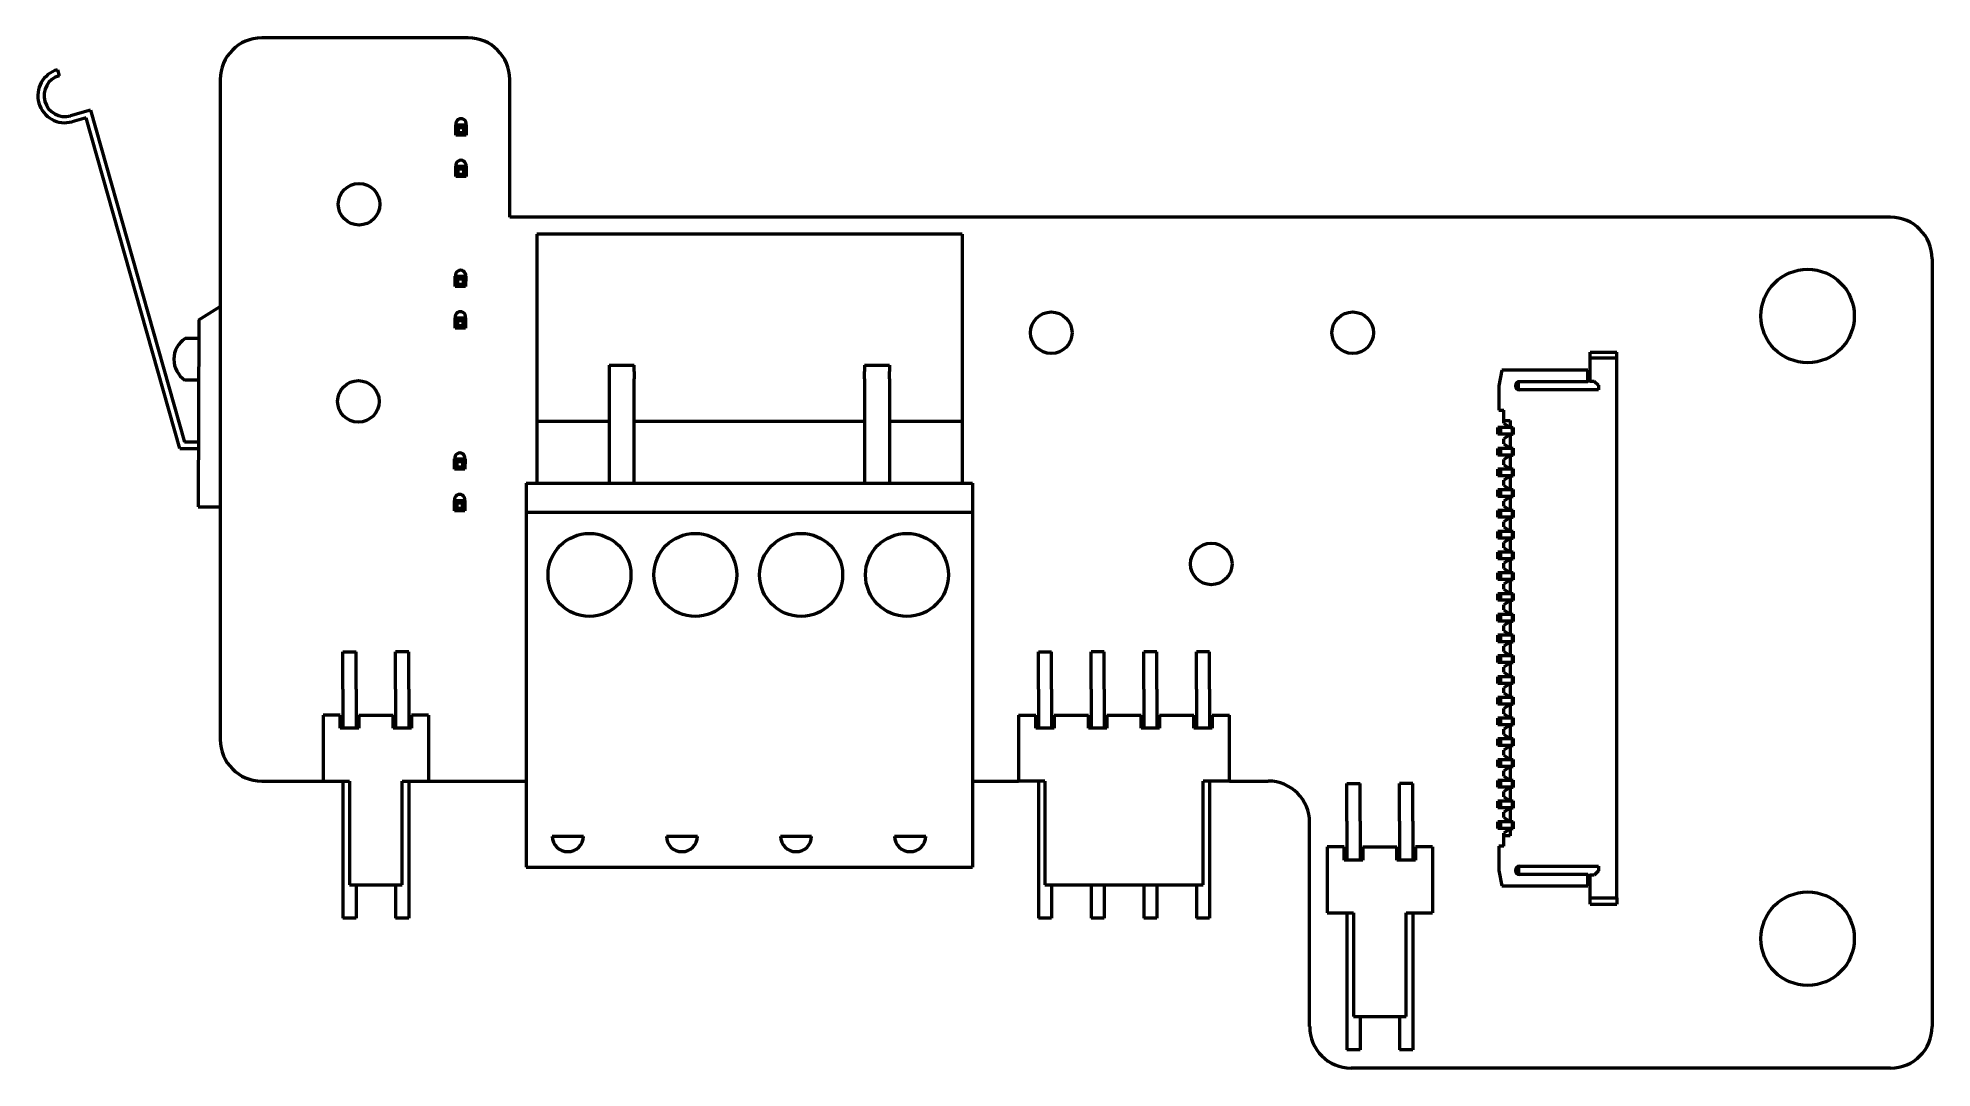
# Model space of a CAD drawing. Header units: inches. Extents: x 4.05 to 7.65, y 3.16 to 5.11.
import ezdxf

# ---------------------------------------------------------------- set-up
doc = ezdxf.new("R2010")
doc.units = ezdxf.units.IN
doc.header["$MEASUREMENT"] = 0
doc.layers.add('Visible (ANSI)', color=7, linetype='Continuous', lineweight=50)

msp = doc.modelspace()

# ---------------------------------------------------------------- linework, layer by layer
at = {"layer": 'Visible (ANSI)'}
for p, q in [((4.8674, 5.111), (4.4754, 5.111)), ((4.088, 5.0505), (4.0912, 5.0392)), ((4.3966, 5.0323), (4.3966, 3.78)), ((4.9461, 4.7709), (4.9461, 5.0323)), ((4.1505, 4.9741), (4.1126, 4.9634)), ((4.1505, 4.9741), (4.3287, 4.3439)), ((4.1424, 4.9595), (4.1159, 4.952)), ((4.3198, 4.3321), (4.1424, 4.9595)), ((4.8438, 4.9266), (4.8439, 4.9463)), ((4.8438, 4.9266), (4.8487, 4.9315)), ((4.8635, 4.9265), (4.8438, 4.9266)), ((4.8439, 4.9463), (4.8635, 4.9462)), ((4.8439, 4.9463), (4.8488, 4.9413)), ((4.8487, 4.9315), (4.8488, 4.9413)), ((4.8487, 4.9315), (4.8586, 4.9315)), ((4.8488, 4.9413), (4.8586, 4.9413)), ((4.8586, 4.9413), (4.8635, 4.9462)), ((4.8586, 4.9413), (4.8586, 4.9315)), ((4.8586, 4.9315), (4.8635, 4.9265)), ((4.8635, 4.9462), (4.8635, 4.9265)), ((4.8435, 4.8479), (4.8436, 4.8675)), ((4.8435, 4.8479), (4.8484, 4.8528)), ((4.8436, 4.8675), (4.8633, 4.8675)), ((4.8436, 4.8675), (4.8485, 4.8626)), ((4.8484, 4.8528), (4.8485, 4.8626)), ((4.8484, 4.8528), (4.8583, 4.8527)), ((4.8485, 4.8626), (4.8583, 4.8626)), ((4.8583, 4.8626), (4.8633, 4.8675)), ((4.8583, 4.8626), (4.8583, 4.8527)), ((4.8583, 4.8527), (4.8632, 4.8478)), ((4.8633, 4.8675), (4.8632, 4.8478)), ((4.8632, 4.8478), (4.8435, 4.8479)), ((7.5663, 4.7709), (4.9461, 4.7709)), ((4.9972, 4.7386), (4.9972, 4.3842)), ((5.8043, 4.7386), (4.9972, 4.7386)), ((5.8043, 4.7386), (5.8043, 4.3842)), ((7.645, 4.6921), (7.645, 3.2354)), ((4.8427, 4.6392), (4.8428, 4.6589)), ((4.8427, 4.6392), (4.8477, 4.6441)), ((4.8624, 4.6391), (4.8427, 4.6392)), ((4.8428, 4.6589), (4.8625, 4.6588)), ((4.8428, 4.6589), (4.8477, 4.6539)), ((4.8477, 4.6539), (4.8575, 4.6539)), ((4.8477, 4.6441), (4.8477, 4.6539)), ((4.8477, 4.6441), (4.8575, 4.6441)), ((4.8575, 4.6539), (4.8625, 4.6588)), ((4.8575, 4.6539), (4.8575, 4.6441)), ((4.8575, 4.6441), (4.8624, 4.6391)), ((4.8625, 4.6588), (4.8624, 4.6391)), ((4.3563, 4.576), (4.3966, 4.6015)), ((4.3563, 4.576), (4.355, 4.2217)), ((4.8424, 4.5605), (4.8425, 4.5801)), ((4.8424, 4.5605), (4.8474, 4.5654)), ((4.8425, 4.5801), (4.8622, 4.5801)), ((4.8425, 4.5801), (4.8474, 4.5752)), ((4.8474, 4.5752), (4.8573, 4.5752)), ((4.8474, 4.5654), (4.8474, 4.5752)), ((4.8474, 4.5654), (4.8572, 4.5653)), ((4.8573, 4.5752), (4.8572, 4.5653)), ((4.8572, 4.5653), (4.8621, 4.5604)), ((4.8573, 4.5752), (4.8622, 4.5801)), ((4.8622, 4.5801), (4.8621, 4.5604)), ((4.3561, 4.5406), (4.33, 4.5407)), ((4.8621, 4.5604), (4.8424, 4.5605)), ((6.9959, 4.515), (7.0471, 4.515)), ((6.9959, 4.5032), (6.9959, 4.515)), ((7.0471, 4.5032), (6.9959, 4.5032)), ((6.9959, 4.4598), (6.9959, 4.5032)), ((7.0471, 4.5032), (7.0471, 4.515)), ((7.0471, 3.4795), (7.0471, 4.5032)), ((4.3558, 4.4619), (4.3297, 4.462)), ((5.135, 4.4903), (5.1823, 4.4903)), ((5.135, 4.4903), (5.135, 4.4784)), ((5.135, 4.4784), (5.135, 4.4644)), ((5.135, 4.4644), (5.135, 4.2661)), ((5.1823, 4.4784), (5.1823, 4.4903)), ((5.1823, 4.4784), (5.1823, 4.4644)), ((5.1823, 4.2661), (5.1823, 4.4644)), ((5.6193, 4.4903), (5.6193, 4.4784)), ((5.6193, 4.4903), (5.6665, 4.4903)), ((5.6193, 4.4644), (5.6193, 4.4784)), ((5.6193, 4.4644), (5.6193, 4.2661)), ((5.6665, 4.4903), (5.6665, 4.4784)), ((5.6665, 4.4644), (5.6665, 4.4784)), ((5.6665, 4.4644), (5.6665, 4.2661)), ((6.8286, 4.4805), (6.8227, 4.451)), ((6.992, 4.4805), (6.8286, 4.4805)), ((6.8601, 4.4434), (6.8601, 4.4586)), ((6.8621, 4.4589), (6.992, 4.4589)), ((6.992, 4.4589), (6.992, 4.4805)), ((6.9959, 4.4598), (6.992, 4.4598)), ((6.9959, 4.4598), (7.0038, 4.4598)), ((7.0038, 4.4598), (7.0117, 4.452)), ((6.8227, 4.451), (6.8227, 4.4047)), ((7.0117, 4.4431), (6.8621, 4.4431)), ((7.0117, 4.452), (7.0117, 4.4431)), ((6.8227, 4.4047), (6.8326, 4.4047)), ((6.8326, 4.385), (6.8326, 4.4047)), ((6.8326, 4.385), (6.8444, 4.385)), ((6.8326, 4.3801), (6.8326, 4.385)), ((6.8444, 4.385), (6.8444, 4.3722)), ((4.9972, 4.3842), (4.9972, 4.2661)), ((4.9972, 4.3842), (5.135, 4.3842)), ((5.1823, 4.3842), (5.6193, 4.3842)), ((5.6665, 4.3842), (5.8043, 4.3842)), ((5.8043, 4.3842), (5.8043, 4.2661)), ((6.8207, 4.3591), (6.8207, 4.3717)), ((6.8266, 4.3717), (6.8207, 4.3717)), ((6.8266, 4.3591), (6.8207, 4.3591)), ((6.8266, 4.3591), (6.8266, 4.3717)), ((6.8483, 4.3717), (6.8266, 4.3717)), ((6.8483, 4.3591), (6.8266, 4.3591)), ((6.8326, 4.3801), (6.8444, 4.3722)), ((6.8444, 4.3585), (6.8326, 4.3506)), ((6.8326, 4.3407), (6.8326, 4.3506)), ((6.8444, 4.3722), (6.8503, 4.3722)), ((6.8444, 4.3717), (6.8444, 4.3722)), ((6.8444, 4.3585), (6.8444, 4.3591)), ((6.8503, 4.3585), (6.8444, 4.3585)), ((6.8444, 4.3585), (6.8444, 4.3329)), ((6.8483, 4.3717), (6.8483, 4.3591)), ((6.8503, 4.3722), (6.8503, 4.3585)), ((4.3198, 4.3321), (4.3554, 4.3319)), ((4.3554, 4.3438), (4.3287, 4.3439)), ((6.8207, 4.3197), (6.8207, 4.3323)), ((6.8266, 4.3323), (6.8207, 4.3323)), ((6.8266, 4.3197), (6.8207, 4.3197)), ((6.8266, 4.3197), (6.8266, 4.3323)), ((6.8483, 4.3323), (6.8266, 4.3323)), ((6.8483, 4.3197), (6.8266, 4.3197)), ((6.8326, 4.3407), (6.8444, 4.3329)), ((6.8444, 4.3191), (6.8326, 4.3112)), ((6.8444, 4.3329), (6.8503, 4.3329)), ((6.8444, 4.3323), (6.8444, 4.3329)), ((6.8444, 4.3191), (6.8444, 4.3197)), ((6.8503, 4.3191), (6.8444, 4.3191)), ((6.8444, 4.3191), (6.8444, 4.2935)), ((6.8483, 4.3323), (6.8483, 4.3197)), ((6.8503, 4.3329), (6.8503, 4.3191)), ((4.8414, 4.2927), (4.8415, 4.3124)), ((4.8414, 4.2927), (4.8464, 4.2976)), ((4.8611, 4.2927), (4.8414, 4.2927)), ((4.8415, 4.3124), (4.8612, 4.3124)), ((4.8415, 4.3124), (4.8464, 4.3075)), ((4.8464, 4.3075), (4.8563, 4.3075)), ((4.8464, 4.2976), (4.8464, 4.3075)), ((4.8464, 4.2976), (4.8562, 4.2976)), ((4.8563, 4.3075), (4.8562, 4.2976)), ((4.8562, 4.2976), (4.8611, 4.2927)), ((4.8563, 4.3075), (4.8612, 4.3124)), ((4.8612, 4.3124), (4.8611, 4.2927)), ((6.8207, 4.2803), (6.8207, 4.2929)), ((6.8266, 4.2929), (6.8207, 4.2929)), ((6.8266, 4.2803), (6.8207, 4.2803)), ((6.8266, 4.2803), (6.8266, 4.2929)), ((6.8483, 4.2929), (6.8266, 4.2929)), ((6.8483, 4.2803), (6.8266, 4.2803)), ((6.8326, 4.3014), (6.8326, 4.3112)), ((6.8326, 4.3014), (6.8444, 4.2935)), ((6.8444, 4.2797), (6.8326, 4.2719)), ((6.8444, 4.2935), (6.8503, 4.2935)), ((6.8444, 4.2929), (6.8444, 4.2935)), ((6.8444, 4.2797), (6.8444, 4.2803)), ((6.8503, 4.2797), (6.8444, 4.2797)), ((6.8444, 4.2797), (6.8444, 4.2541)), ((6.8483, 4.2929), (6.8483, 4.2803)), ((6.8503, 4.2935), (6.8503, 4.2797)), ((4.9775, 4.2661), (5.824, 4.2661)), ((4.9775, 4.2661), (4.9775, 4.2105)), ((5.824, 4.2661), (5.824, 4.2105)), ((6.8207, 4.2409), (6.8207, 4.2535)), ((6.8266, 4.2535), (6.8207, 4.2535)), ((6.8266, 4.2409), (6.8266, 4.2535)), ((6.8483, 4.2535), (6.8266, 4.2535)), ((6.8326, 4.262), (6.8326, 4.2719)), ((6.8326, 4.262), (6.8444, 4.2541)), ((6.8444, 4.2541), (6.8503, 4.2541)), ((6.8444, 4.2535), (6.8444, 4.2541)), ((6.8483, 4.2535), (6.8483, 4.2409)), ((6.8503, 4.2541), (6.8503, 4.2404)), ((4.355, 4.2217), (4.3966, 4.2216)), ((4.8412, 4.2337), (4.8609, 4.2336)), ((4.8412, 4.214), (4.8412, 4.2337)), ((4.8412, 4.2337), (4.8461, 4.2288)), ((4.8412, 4.214), (4.8461, 4.2189)), ((4.8608, 4.2139), (4.8412, 4.214)), ((4.8461, 4.2288), (4.856, 4.2287)), ((4.8461, 4.2189), (4.8461, 4.2288)), ((4.8461, 4.2189), (4.8559, 4.2189)), ((4.856, 4.2287), (4.8559, 4.2189)), ((4.8559, 4.2189), (4.8608, 4.2139)), ((4.856, 4.2287), (4.8609, 4.2336)), ((4.8609, 4.2336), (4.8608, 4.2139)), ((4.9775, 4.2105), (4.9775, 3.5378)), ((5.824, 4.2105), (4.9775, 4.2105)), ((5.824, 4.2105), (5.824, 3.5378)), ((6.8266, 4.2409), (6.8207, 4.2409)), ((6.8207, 4.2016), (6.8207, 4.2142)), ((6.8266, 4.2142), (6.8207, 4.2142)), ((6.8483, 4.2409), (6.8266, 4.2409)), ((6.8266, 4.2016), (6.8266, 4.2142)), ((6.8483, 4.2142), (6.8266, 4.2142)), ((6.8444, 4.2404), (6.8326, 4.2325)), ((6.8326, 4.2226), (6.8326, 4.2325)), ((6.8326, 4.2226), (6.8444, 4.2148)), ((6.8444, 4.2404), (6.8444, 4.2409)), ((6.8503, 4.2404), (6.8444, 4.2404)), ((6.8444, 4.2404), (6.8444, 4.2148)), ((6.8444, 4.2148), (6.8503, 4.2148)), ((6.8444, 4.2142), (6.8444, 4.2148)), ((6.8483, 4.2142), (6.8483, 4.2016)), ((6.8503, 4.2148), (6.8503, 4.201)), ((6.8266, 4.2016), (6.8207, 4.2016)), ((6.8207, 4.1622), (6.8207, 4.1748)), ((6.8266, 4.1748), (6.8207, 4.1748)), ((6.8483, 4.2016), (6.8266, 4.2016)), ((6.8266, 4.1622), (6.8266, 4.1748)), ((6.8483, 4.1748), (6.8266, 4.1748)), ((6.8444, 4.201), (6.8326, 4.1931)), ((6.8326, 4.1833), (6.8326, 4.1931)), ((6.8326, 4.1833), (6.8444, 4.1754)), ((6.8444, 4.201), (6.8444, 4.2016)), ((6.8503, 4.201), (6.8444, 4.201)), ((6.8444, 4.201), (6.8444, 4.1754)), ((6.8444, 4.1754), (6.8503, 4.1754)), ((6.8444, 4.1748), (6.8444, 4.1754)), ((6.8483, 4.1748), (6.8483, 4.1622)), ((6.8503, 4.1754), (6.8503, 4.1616)), ((6.8266, 4.1622), (6.8207, 4.1622)), ((6.8207, 4.1228), (6.8207, 4.1354)), ((6.8266, 4.1354), (6.8207, 4.1354)), ((6.8483, 4.1622), (6.8266, 4.1622)), ((6.8266, 4.1228), (6.8266, 4.1354)), ((6.8483, 4.1354), (6.8266, 4.1354)), ((6.8444, 4.1616), (6.8326, 4.1537)), ((6.8326, 4.1439), (6.8326, 4.1537)), ((6.8326, 4.1439), (6.8444, 4.136)), ((6.8444, 4.1616), (6.8444, 4.1622)), ((6.8503, 4.1616), (6.8444, 4.1616)), ((6.8444, 4.1616), (6.8444, 4.136)), ((6.8444, 4.136), (6.8503, 4.136)), ((6.8444, 4.1354), (6.8444, 4.136)), ((6.8483, 4.1354), (6.8483, 4.1228)), ((6.8503, 4.136), (6.8503, 4.1222)), ((6.8266, 4.1228), (6.8207, 4.1228)), ((6.8483, 4.1228), (6.8266, 4.1228)), ((6.8444, 4.1222), (6.8326, 4.1144)), ((6.8326, 4.1045), (6.8326, 4.1144)), ((6.8326, 4.1045), (6.8444, 4.0967)), ((6.8444, 4.1222), (6.8444, 4.1228)), ((6.8503, 4.1222), (6.8444, 4.1222)), ((6.8444, 4.1222), (6.8444, 4.0967)), ((6.8207, 4.0835), (6.8207, 4.0961)), ((6.8266, 4.0961), (6.8207, 4.0961)), ((6.8266, 4.0835), (6.8207, 4.0835)), ((6.8266, 4.0835), (6.8266, 4.0961)), ((6.8483, 4.0961), (6.8266, 4.0961)), ((6.8483, 4.0835), (6.8266, 4.0835)), ((6.8444, 4.0829), (6.8326, 4.075)), ((6.8326, 4.0652), (6.8326, 4.075)), ((6.8326, 4.0652), (6.8444, 4.0573)), ((6.8444, 4.0967), (6.8503, 4.0967)), ((6.8444, 4.0961), (6.8444, 4.0967)), ((6.8444, 4.0829), (6.8444, 4.0835)), ((6.8503, 4.0829), (6.8444, 4.0829)), ((6.8444, 4.0829), (6.8444, 4.0573)), ((6.8483, 4.0961), (6.8483, 4.0835)), ((6.8503, 4.0967), (6.8503, 4.0829)), ((6.8207, 4.0441), (6.8207, 4.0567)), ((6.8266, 4.0567), (6.8207, 4.0567)), ((6.8266, 4.0441), (6.8207, 4.0441)), ((6.8266, 4.0441), (6.8266, 4.0567)), ((6.8483, 4.0567), (6.8266, 4.0567)), ((6.8483, 4.0441), (6.8266, 4.0441)), ((6.8444, 4.0435), (6.8326, 4.0356)), ((6.8326, 4.0258), (6.8326, 4.0356)), ((6.8326, 4.0258), (6.8444, 4.0179)), ((6.8444, 4.0573), (6.8503, 4.0573)), ((6.8444, 4.0567), (6.8444, 4.0573)), ((6.8444, 4.0435), (6.8444, 4.0441)), ((6.8503, 4.0435), (6.8444, 4.0435)), ((6.8444, 4.0435), (6.8444, 4.0179)), ((6.8483, 4.0567), (6.8483, 4.0441)), ((6.8503, 4.0573), (6.8503, 4.0435)), ((6.8207, 4.0047), (6.8207, 4.0173)), ((6.8266, 4.0173), (6.8207, 4.0173)), ((6.8266, 4.0047), (6.8207, 4.0047)), ((6.8266, 4.0047), (6.8266, 4.0173)), ((6.8483, 4.0173), (6.8266, 4.0173)), ((6.8483, 4.0047), (6.8266, 4.0047)), ((6.8444, 4.0041), (6.8326, 3.9963)), ((6.8326, 3.9864), (6.8326, 3.9963)), ((6.8444, 4.0179), (6.8503, 4.0179)), ((6.8444, 4.0173), (6.8444, 4.0179)), ((6.8444, 4.0041), (6.8444, 4.0047)), ((6.8503, 4.0041), (6.8444, 4.0041)), ((6.8444, 4.0041), (6.8444, 3.9785)), ((6.8483, 4.0173), (6.8483, 4.0047)), ((6.8503, 4.0179), (6.8503, 4.0041)), ((6.8207, 3.9654), (6.8207, 3.978)), ((6.8266, 3.978), (6.8207, 3.978)), ((6.8266, 3.9654), (6.8207, 3.9654)), ((6.8266, 3.9654), (6.8266, 3.978)), ((6.8483, 3.978), (6.8266, 3.978)), ((6.8483, 3.9654), (6.8266, 3.9654)), ((6.8326, 3.9864), (6.8444, 3.9785)), ((6.8444, 3.9648), (6.8326, 3.9569)), ((6.8326, 3.947), (6.8326, 3.9569)), ((6.8444, 3.9785), (6.8503, 3.9785)), ((6.8444, 3.978), (6.8444, 3.9785)), ((6.8444, 3.9648), (6.8444, 3.9654)), ((6.8503, 3.9648), (6.8444, 3.9648)), ((6.8444, 3.9648), (6.8444, 3.9392)), ((6.8483, 3.978), (6.8483, 3.9654)), ((6.8503, 3.9785), (6.8503, 3.9648)), ((4.6296, 3.9463), (4.6546, 3.9463)), ((4.6296, 3.8753), (4.6296, 3.9463)), ((4.6546, 3.8753), (4.6546, 3.9463)), ((4.7546, 3.9463), (4.7296, 3.9463)), ((4.7296, 3.8753), (4.7296, 3.9463)), ((4.7546, 3.8753), (4.7546, 3.9463)), ((5.9491, 3.9463), (5.9741, 3.9463)), ((5.9491, 3.8753), (5.9491, 3.9463)), ((5.9741, 3.8753), (5.9741, 3.9463)), ((6.0741, 3.9463), (6.0491, 3.9463)), ((6.0491, 3.8753), (6.0491, 3.9463)), ((6.0741, 3.8753), (6.0741, 3.9463)), ((6.1741, 3.9463), (6.1491, 3.9463)), ((6.1491, 3.8753), (6.1491, 3.9463)), ((6.1741, 3.8753), (6.1741, 3.9463)), ((6.2741, 3.9463), (6.2491, 3.9463)), ((6.2491, 3.8753), (6.2491, 3.9463)), ((6.2741, 3.8753), (6.2741, 3.9463)), ((6.8207, 3.926), (6.8207, 3.9386)), ((6.8266, 3.9386), (6.8207, 3.9386)), ((6.8266, 3.926), (6.8207, 3.926)), ((6.8266, 3.926), (6.8266, 3.9386)), ((6.8483, 3.9386), (6.8266, 3.9386)), ((6.8483, 3.926), (6.8266, 3.926)), ((6.8326, 3.947), (6.8444, 3.9392)), ((6.8444, 3.9254), (6.8326, 3.9175)), ((6.8444, 3.9392), (6.8503, 3.9392)), ((6.8444, 3.9386), (6.8444, 3.9392)), ((6.8444, 3.9254), (6.8444, 3.926)), ((6.8503, 3.9254), (6.8444, 3.9254)), ((6.8444, 3.9254), (6.8444, 3.8998)), ((6.8483, 3.9386), (6.8483, 3.926)), ((6.8503, 3.9392), (6.8503, 3.9254)), ((6.8207, 3.8866), (6.8207, 3.8992)), ((6.8266, 3.8992), (6.8207, 3.8992)), ((6.8266, 3.8866), (6.8207, 3.8866)), ((6.8266, 3.8866), (6.8266, 3.8992)), ((6.8483, 3.8992), (6.8266, 3.8992)), ((6.8483, 3.8866), (6.8266, 3.8866)), ((6.8326, 3.9077), (6.8326, 3.9175)), ((6.8326, 3.9077), (6.8444, 3.8998)), ((6.8444, 3.886), (6.8326, 3.8782)), ((6.8444, 3.8998), (6.8503, 3.8998)), ((6.8444, 3.8992), (6.8444, 3.8998)), ((6.8444, 3.886), (6.8444, 3.8866)), ((6.8503, 3.886), (6.8444, 3.886)), ((6.8444, 3.886), (6.8444, 3.8604)), ((6.8483, 3.8992), (6.8483, 3.8866)), ((6.8503, 3.8998), (6.8503, 3.886)), ((4.6296, 3.8753), (4.6296, 3.8013)), ((4.6546, 3.8753), (4.6546, 3.8013)), ((4.7296, 3.8753), (4.7296, 3.8013)), ((4.7546, 3.8753), (4.7546, 3.8013)), ((5.9491, 3.8753), (5.9491, 3.8013)), ((5.9741, 3.8753), (5.9741, 3.8013)), ((6.0491, 3.8753), (6.0491, 3.8013)), ((6.0741, 3.8753), (6.0741, 3.8013)), ((6.1491, 3.8753), (6.1491, 3.8013)), ((6.1741, 3.8753), (6.1741, 3.8013)), ((6.2491, 3.8753), (6.2491, 3.8013)), ((6.2741, 3.8753), (6.2741, 3.8013)), ((6.8207, 3.8472), (6.8207, 3.8598)), ((6.8266, 3.8598), (6.8207, 3.8598)), ((6.8266, 3.8472), (6.8207, 3.8472)), ((6.8266, 3.8472), (6.8266, 3.8598)), ((6.8483, 3.8598), (6.8266, 3.8598)), ((6.8483, 3.8472), (6.8266, 3.8472)), ((6.8326, 3.8683), (6.8326, 3.8782)), ((6.8326, 3.8683), (6.8444, 3.8604)), ((6.8444, 3.8467), (6.8326, 3.8388)), ((6.8444, 3.8604), (6.8503, 3.8604)), ((6.8444, 3.8598), (6.8444, 3.8604)), ((6.8444, 3.8467), (6.8444, 3.8472)), ((6.8503, 3.8467), (6.8444, 3.8467)), ((6.8444, 3.8467), (6.8444, 3.8211)), ((6.8483, 3.8598), (6.8483, 3.8472)), ((6.8503, 3.8604), (6.8503, 3.8467)), ((4.5921, 3.8263), (4.5921, 3.7013)), ((4.6246, 3.8263), (4.5921, 3.8263)), ((4.6246, 3.8013), (4.6246, 3.8263)), ((4.6596, 3.8263), (4.7246, 3.8263)), ((4.6596, 3.8263), (4.6596, 3.8013)), ((4.7246, 3.8013), (4.7246, 3.8263)), ((4.7921, 3.8263), (4.7596, 3.8263)), ((4.7596, 3.8263), (4.7596, 3.8013)), ((4.7921, 3.8263), (4.7921, 3.7013)), ((5.9116, 3.8263), (5.9441, 3.8263)), ((5.9116, 3.8263), (5.9116, 3.7013)), ((5.9441, 3.8013), (5.9441, 3.8263)), ((5.9791, 3.8263), (6.0441, 3.8263)), ((5.9791, 3.8263), (5.9791, 3.8013)), ((6.0441, 3.8013), (6.0441, 3.8263)), ((6.0791, 3.8263), (6.1441, 3.8263)), ((6.0791, 3.8263), (6.0791, 3.8013)), ((6.1441, 3.8013), (6.1441, 3.8263)), ((6.1791, 3.8263), (6.2441, 3.8263)), ((6.1791, 3.8263), (6.1791, 3.8013)), ((6.2441, 3.8013), (6.2441, 3.8263)), ((6.2791, 3.8263), (6.3116, 3.8263)), ((6.2791, 3.8263), (6.2791, 3.8013)), ((6.3116, 3.7013), (6.3116, 3.8263)), ((6.8207, 3.8079), (6.8207, 3.8205)), ((6.8266, 3.8205), (6.8207, 3.8205)), ((6.8266, 3.8079), (6.8266, 3.8205)), ((6.8483, 3.8205), (6.8266, 3.8205)), ((6.8326, 3.8289), (6.8326, 3.8388)), ((6.8326, 3.8289), (6.8444, 3.8211)), ((6.8444, 3.8211), (6.8503, 3.8211)), ((6.8444, 3.8205), (6.8444, 3.8211)), ((6.8483, 3.8205), (6.8483, 3.8079)), ((6.8503, 3.8211), (6.8503, 3.8073)), ((4.6596, 3.8013), (4.6246, 3.8013)), ((4.7596, 3.8013), (4.7246, 3.8013)), ((5.9791, 3.8013), (5.9441, 3.8013)), ((6.0791, 3.8013), (6.0441, 3.8013)), ((6.1791, 3.8013), (6.1441, 3.8013)), ((6.2791, 3.8013), (6.2441, 3.8013)), ((6.8266, 3.8079), (6.8207, 3.8079)), ((6.8207, 3.7685), (6.8207, 3.7811)), ((6.8266, 3.7811), (6.8207, 3.7811)), ((6.8483, 3.8079), (6.8266, 3.8079)), ((6.8266, 3.7685), (6.8266, 3.7811)), ((6.8483, 3.7811), (6.8266, 3.7811)), ((6.8444, 3.8073), (6.8326, 3.7994)), ((6.8326, 3.7896), (6.8326, 3.7994)), ((6.8326, 3.7896), (6.8444, 3.7817)), ((6.8444, 3.8073), (6.8444, 3.8079)), ((6.8503, 3.8073), (6.8444, 3.8073)), ((6.8444, 3.8073), (6.8444, 3.7817)), ((6.8444, 3.7817), (6.8503, 3.7817)), ((6.8444, 3.7811), (6.8444, 3.7817)), ((6.8483, 3.7811), (6.8483, 3.7685)), ((6.8503, 3.7817), (6.8503, 3.7679)), ((6.8266, 3.7685), (6.8207, 3.7685)), ((6.8207, 3.7291), (6.8207, 3.7417)), ((6.8266, 3.7417), (6.8207, 3.7417)), ((6.8483, 3.7685), (6.8266, 3.7685)), ((6.8266, 3.7291), (6.8266, 3.7417)), ((6.8483, 3.7417), (6.8266, 3.7417)), ((6.8444, 3.7679), (6.8326, 3.76)), ((6.8326, 3.7502), (6.8326, 3.76)), ((6.8326, 3.7502), (6.8444, 3.7423)), ((6.8444, 3.7679), (6.8444, 3.7685)), ((6.8503, 3.7679), (6.8444, 3.7679)), ((6.8444, 3.7679), (6.8444, 3.7423)), ((6.8444, 3.7423), (6.8503, 3.7423)), ((6.8444, 3.7417), (6.8444, 3.7423)), ((6.8483, 3.7417), (6.8483, 3.7291)), ((6.8503, 3.7423), (6.8503, 3.7285)), ((6.8266, 3.7291), (6.8207, 3.7291)), ((6.8207, 3.6898), (6.8207, 3.7024)), ((6.8266, 3.7024), (6.8207, 3.7024)), ((6.8483, 3.7291), (6.8266, 3.7291)), ((6.8266, 3.6898), (6.8266, 3.7024)), ((6.8483, 3.7024), (6.8266, 3.7024)), ((6.8444, 3.7285), (6.8326, 3.7207)), ((6.8326, 3.7108), (6.8326, 3.7207)), ((6.8326, 3.7108), (6.8444, 3.703)), ((6.8444, 3.7285), (6.8444, 3.7291)), ((6.8503, 3.7285), (6.8444, 3.7285)), ((6.8444, 3.7285), (6.8444, 3.703)), ((6.8444, 3.703), (6.8503, 3.703)), ((6.8444, 3.7024), (6.8444, 3.703)), ((6.8483, 3.7024), (6.8483, 3.6898)), ((6.8503, 3.703), (6.8503, 3.6892)), ((4.4754, 3.7013), (4.5921, 3.7013)), ((4.5921, 3.7013), (4.6421, 3.7013)), ((4.6296, 3.7013), (4.6296, 3.4413)), ((4.6421, 3.7013), (4.6421, 3.5043)), ((4.7421, 3.7013), (4.7921, 3.7013)), ((4.7421, 3.5043), (4.7421, 3.7013)), ((4.7546, 3.7013), (4.7546, 3.4413)), ((4.7921, 3.7013), (4.9775, 3.7013)), ((5.824, 3.7013), (5.9116, 3.7013)), ((5.9616, 3.7013), (5.9116, 3.7013)), ((5.9491, 3.7013), (5.9491, 3.4413)), ((5.9616, 3.7013), (5.9616, 3.5043)), ((6.2616, 3.5043), (6.2616, 3.7013)), ((6.3116, 3.7013), (6.2616, 3.7013)), ((6.2741, 3.7013), (6.2741, 3.4413)), ((6.3116, 3.7013), (6.3852, 3.7013)), ((6.5346, 3.6963), (6.5596, 3.6963)), ((6.5346, 3.6253), (6.5346, 3.6963)), ((6.5596, 3.6253), (6.5596, 3.6963)), ((6.6596, 3.6963), (6.6346, 3.6963)), ((6.6346, 3.6253), (6.6346, 3.6963)), ((6.6596, 3.6253), (6.6596, 3.6963)), ((6.8266, 3.6898), (6.8207, 3.6898)), ((6.8483, 3.6898), (6.8266, 3.6898)), ((6.8444, 3.6892), (6.8326, 3.6813)), ((6.8326, 3.6715), (6.8326, 3.6813)), ((6.8326, 3.6715), (6.8444, 3.6636)), ((6.8444, 3.6892), (6.8444, 3.6898)), ((6.8503, 3.6892), (6.8444, 3.6892)), ((6.8444, 3.6892), (6.8444, 3.6636)), ((6.8207, 3.6504), (6.8207, 3.663)), ((6.8266, 3.663), (6.8207, 3.663)), ((6.8266, 3.6504), (6.8207, 3.6504)), ((6.8266, 3.6504), (6.8266, 3.663)), ((6.8483, 3.663), (6.8266, 3.663)), ((6.8483, 3.6504), (6.8266, 3.6504)), ((6.8444, 3.6498), (6.8326, 3.6419)), ((6.8326, 3.6321), (6.8326, 3.6419)), ((6.8326, 3.6321), (6.8444, 3.6242)), ((6.8444, 3.6636), (6.8503, 3.6636)), ((6.8444, 3.663), (6.8444, 3.6636)), ((6.8444, 3.6498), (6.8444, 3.6504)), ((6.8503, 3.6498), (6.8444, 3.6498)), ((6.8444, 3.6498), (6.8444, 3.6242)), ((6.8483, 3.663), (6.8483, 3.6504)), ((6.8503, 3.6636), (6.8503, 3.6498)), ((5.0268, 3.5968), (5.0858, 3.5968)), ((5.2433, 3.5968), (5.3023, 3.5968)), ((5.4598, 3.5968), (5.5189, 3.5968)), ((5.6764, 3.5968), (5.7354, 3.5968)), ((6.4639, 3.2354), (6.4639, 3.6226)), ((6.5346, 3.6253), (6.5346, 3.5513)), ((6.5596, 3.6253), (6.5596, 3.5513)), ((6.6346, 3.6253), (6.6346, 3.5513)), ((6.6596, 3.6253), (6.6596, 3.5513)), ((6.8207, 3.611), (6.8207, 3.6236)), ((6.8266, 3.6236), (6.8207, 3.6236)), ((6.8266, 3.611), (6.8207, 3.611)), ((6.8266, 3.611), (6.8266, 3.6236)), ((6.8483, 3.6236), (6.8266, 3.6236)), ((6.8483, 3.611), (6.8266, 3.611)), ((6.8444, 3.6104), (6.8326, 3.6026)), ((6.8326, 3.5976), (6.8326, 3.6026)), ((6.8444, 3.5976), (6.8326, 3.5976)), ((6.8326, 3.578), (6.8326, 3.5976)), ((6.8444, 3.6242), (6.8503, 3.6242)), ((6.8444, 3.6236), (6.8444, 3.6242)), ((6.8444, 3.6104), (6.8444, 3.611)), ((6.8503, 3.6104), (6.8444, 3.6104)), ((6.8444, 3.6104), (6.8444, 3.5976)), ((6.8483, 3.6236), (6.8483, 3.611)), ((6.8503, 3.6242), (6.8503, 3.6104)), ((6.4971, 3.5763), (6.4971, 3.4513)), ((6.5296, 3.5763), (6.4971, 3.5763)), ((6.5296, 3.5513), (6.5296, 3.5763)), ((6.5646, 3.5763), (6.6296, 3.5763)), ((6.5646, 3.5763), (6.5646, 3.5513)), ((6.6296, 3.5513), (6.6296, 3.5763)), ((6.6971, 3.5763), (6.6646, 3.5763)), ((6.6646, 3.5763), (6.6646, 3.5513)), ((6.6971, 3.5763), (6.6971, 3.4513)), ((6.8326, 3.578), (6.8227, 3.578)), ((6.8227, 3.578), (6.8227, 3.5317)), ((4.9775, 3.5378), (5.824, 3.5378)), ((6.5646, 3.5513), (6.5296, 3.5513)), ((6.6646, 3.5513), (6.6296, 3.5513)), ((6.8227, 3.5317), (6.8286, 3.5022)), ((6.8601, 3.5393), (6.8601, 3.5241)), ((6.8621, 3.5396), (7.0117, 3.5396)), ((6.992, 3.5238), (6.8621, 3.5238)), ((6.992, 3.5022), (6.992, 3.5238)), ((6.992, 3.5228), (6.9959, 3.5228)), ((7.0038, 3.5228), (6.9959, 3.5228)), ((6.9959, 3.4795), (6.9959, 3.5228)), ((7.0117, 3.5307), (7.0038, 3.5228)), ((7.0117, 3.5396), (7.0117, 3.5307)), ((4.6421, 3.5043), (4.7421, 3.5043)), ((4.6546, 3.5043), (4.6546, 3.4413)), ((4.7296, 3.5043), (4.7296, 3.4413)), ((5.9616, 3.5043), (6.2616, 3.5043)), ((5.9741, 3.5043), (5.9741, 3.4413)), ((6.0491, 3.5043), (6.0491, 3.4413)), ((6.0741, 3.5043), (6.0741, 3.4413)), ((6.1491, 3.5043), (6.1491, 3.4413)), ((6.1741, 3.5043), (6.1741, 3.4413)), ((6.2491, 3.5043), (6.2491, 3.4413)), ((6.8286, 3.5022), (6.992, 3.5022)), ((6.4971, 3.4513), (6.5471, 3.4513)), ((6.5346, 3.4513), (6.5346, 3.1913)), ((6.5471, 3.4513), (6.5471, 3.2543)), ((6.6471, 3.4513), (6.6971, 3.4513)), ((6.6471, 3.2543), (6.6471, 3.4513)), ((6.6596, 3.4513), (6.6596, 3.1913)), ((6.9959, 3.4795), (7.0471, 3.4795)), ((6.9959, 3.4677), (6.9959, 3.4795)), ((6.9959, 3.4677), (7.0471, 3.4677)), ((7.0471, 3.4795), (7.0471, 3.4677)), ((4.6546, 3.4413), (4.6296, 3.4413)), ((4.7546, 3.4413), (4.7296, 3.4413)), ((5.9741, 3.4413), (5.9491, 3.4413)), ((6.0741, 3.4413), (6.0491, 3.4413)), ((6.1741, 3.4413), (6.1491, 3.4413)), ((6.2741, 3.4413), (6.2491, 3.4413)), ((6.5471, 3.2543), (6.6471, 3.2543)), ((6.5596, 3.2543), (6.5596, 3.1913)), ((6.6346, 3.2543), (6.6346, 3.1913)), ((6.5596, 3.1913), (6.5346, 3.1913)), ((6.6596, 3.1913), (6.6346, 3.1913)), ((7.5663, 3.1567), (6.5427, 3.1567))]:
    msp.add_line(p, q, dxfattribs=at)
for centre, radius in [((4.6602, 4.7954), 0.0394), ((7.4088, 4.5834), 0.0886), ((5.9737, 4.5517), 0.0394), ((6.5457, 4.5517), 0.0394), ((4.6589, 4.4214), 0.0394), ((5.0974, 4.0923), 0.0787), ((5.2982, 4.0923), 0.0787), ((5.499, 4.0923), 0.0787), ((5.6998, 4.0923), 0.0787), ((6.2773, 4.1131), 0.0394), ((7.4088, 3.4023), 0.0886)]:
    msp.add_circle(centre, radius, dxfattribs=at)
for centre, radius, start, end in [((4.4754, 5.0323), 0.0787, 90, 180), ((4.8674, 5.0323), 0.0787, 0, 90), ((4.1019, 5.0013), 0.0512, 105.7885, 285.7885), ((4.1019, 5.0013), 0.0394, 105.7885, 285.7885), ((4.8537, 4.9479), 0.00984, 350.2527, 189.3243), ((4.8534, 4.8691), 0.00984, 350.2527, 189.3243), ((7.5663, 4.6921), 0.0787, 0, 90), ((4.8527, 4.6605), 0.00984, 350.2527, 189.3243), ((4.8524, 4.5817), 0.00984, 350.2527, 189.3243), ((4.356, 4.5012), 0.0472, 123.3458, 236.2312), ((6.8621, 4.451), 0.00787, 90, 270), ((4.8514, 4.314), 0.00984, 350.2527, 189.3243), ((4.8511, 4.2353), 0.00984, 350.2527, 189.3243), ((4.4754, 3.78), 0.0787, 180, 270), ((6.3852, 3.6226), 0.0787, 0, 90), ((5.0563, 3.5968), 0.0295, 180, 0), ((5.2728, 3.5968), 0.0295, 180, 0), ((5.4894, 3.5968), 0.0295, 180, 0), ((5.7059, 3.5968), 0.0295, 180, 0), ((6.8621, 3.5317), 0.00787, 90, 270), ((6.5427, 3.2354), 0.0787, 180, 270), ((7.5663, 3.2354), 0.0787, 270, 0)]:
    msp.add_arc(centre, radius, start, end, dxfattribs=at)

doc.saveas('drawing.dxf')
